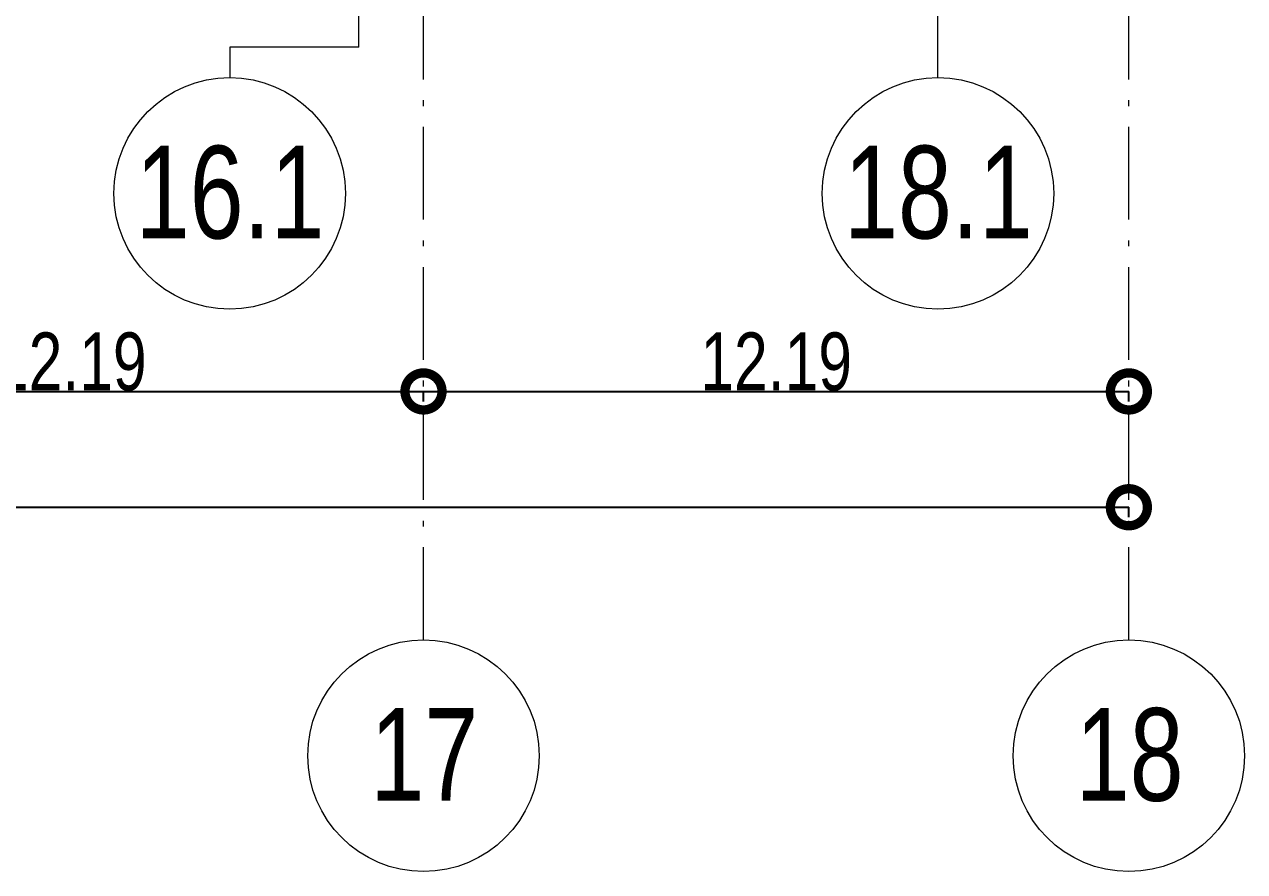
# Model space of a CAD drawing. Header units: metres. Extents: x -55 to 260, y -121 to 64.
# Drawn here: x 175.98 to 197.07, y -121.4 to -106.77 of the extents above; entities that cross this region are included whole.
import ezdxf

# ---------------------------------------------------------------- set-up
doc = ezdxf.new("R2010")
doc.units = ezdxf.units.M
doc.linetypes.add('01_Grid', pattern=[2.32, 1.6, -0.36, 0, -0.36])
for name, color, linetype, lineweight in [('03EJES', 1, 'Continuous', 5), ('03EJES-1', 1, '01_Grid', 5), ('04NOEJE', 2, 'Continuous', 18), ('04NOEJE-1', 2, 'Continuous', 5), ('31COTAS', 1, 'Continuous', 5)]:
    doc.layers.add(name, color=color, linetype=linetype, lineweight=lineweight)
doc.styles.add('Arial', font='arial.ttf', dxfattribs={"width": 0.75, "height": 1.6})
doc.styles.add('Arial_1', font='arial.ttf', dxfattribs={"width": 0.75, "height": 1})
doc.dimstyles.new('Standard__0_00_', dxfattribs={"dimscale": 0.3048, "dimtxt": 1.020259, "dimasz": 4.199475, "dimexe": 0, "dimexo": 1.312336, "dimgap": 0, "dimtad": 1, "dimrnd": 0.01, "dimzin": 0, "dimdsep": 46, "dimtxsty": 'Arial_1', "dimblk1": 'DOTSMALL', "dimblk2": 'DOTSMALL', "dimsah": 1, "dimcen": 0.09, "dimazin": 0, "dimtfac": 1, "dimtdec": 4, "dimtix": 1, "dimtmove": 0, "dimatfit": 3, "dimfxl": 1, "dimtvp": 1, "dimtolj": 1, "dimtzin": 0, "dimarcsym": 2})

# ---------------------------------------------------------------- blocks, each defined once
blk = doc.blocks.new('Grid - Standard-4449989-A1 _ A700')
at = {"layer": '04NOEJE'}
blk.add_circle((0, 0), 0.005, dxfattribs=at)
blk = doc.blocks.new('_DotSmall')
at = {"color": 0, "linetype": 'ByBlock', "const_width": 0.5}
blk.add_lwpolyline([(-0.0625, 0, 1), (0.0625, 0, 1)], format="xyb", close=True, dxfattribs=at)
blk = doc.blocks.new('DIMBLOCK33-A1 _ A700')
at = {"layer": '31COTAS', "color": 0, "lineweight": -2, "transparency": 16777216}
for p, q in [((-12.192, -114.879), (-12.192, -115.104)), ((-12.192, -115.104), (195.072, -115.104)), ((195.072, -115.278), (195.072, -115.104))]:
    blk.add_line(p, q, dxfattribs=at)
at = {"layer": 'Defpoints', "color": 0, "transparency": 16777216}
for p in [(-12.192, -114.479), (195.072, -114.878), (195.072, -115.104)]:
    blk.add_point(p, dxfattribs=at)
at = {"layer": '31COTAS', "color": 0, "lineweight": -2, "transparency": 16777216, "xscale": 1.28, "yscale": 1.28, "zscale": 1.28, "rotation": 180}
blk.add_blockref('_DotSmall', (-12.192, -115.104), dxfattribs=at)
at = {"layer": '31COTAS', "color": 0, "lineweight": -2, "transparency": 16777216, "xscale": 1.28, "yscale": 1.28, "zscale": 1.28}
blk.add_blockref('_DotSmall', (195.072, -115.104), dxfattribs=at)
at = {"layer": '31COTAS', "color": 0, "transparency": 16777216, "insert": (91.44, -114.593), "char_height": 1, "width": 3.72944, "attachment_point": 5, "style": 'Arial_1'}
blk.add_mtext('\\A1;207.26', dxfattribs=at)
blk = doc.blocks.new('DIMBLOCK45-A1 _ A700')
at = {"layer": '31COTAS', "color": 0, "lineweight": -2, "transparency": 16777216}
for p, q in [((170.688, -113.278), (170.688, -113.104)), ((170.688, -113.104), (182.88, -113.104)), ((182.88, -113.278), (182.88, -113.104))]:
    blk.add_line(p, q, dxfattribs=at)
at = {"layer": 'Defpoints', "color": 0, "transparency": 16777216}
for p in [(170.688, -112.878), (182.88, -112.878), (182.88, -113.104)]:
    blk.add_point(p, dxfattribs=at)
at = {"layer": '31COTAS', "color": 0, "lineweight": -2, "transparency": 16777216, "xscale": 1.28, "yscale": 1.28, "zscale": 1.28, "rotation": 180}
blk.add_blockref('_DotSmall', (170.688, -113.104), dxfattribs=at)
at = {"layer": '31COTAS', "color": 0, "lineweight": -2, "transparency": 16777216, "xscale": 1.28, "yscale": 1.28, "zscale": 1.28}
blk.add_blockref('_DotSmall', (182.88, -113.104), dxfattribs=at)
at = {"layer": '31COTAS', "color": 0, "transparency": 16777216, "insert": (176.784, -112.593), "char_height": 1, "width": 3.05136, "attachment_point": 5, "style": 'Arial_1'}
blk.add_mtext('\\A1;12.19', dxfattribs=at)
blk = doc.blocks.new('DIMBLOCK46-A1 _ A700')
at = {"layer": '31COTAS', "color": 0, "lineweight": -2, "transparency": 16777216}
for p, q in [((182.88, -113.278), (182.88, -113.104)), ((182.88, -113.104), (195.072, -113.104)), ((195.072, -113.278), (195.072, -113.104))]:
    blk.add_line(p, q, dxfattribs=at)
at = {"layer": 'Defpoints', "color": 0, "transparency": 16777216}
for p in [(182.88, -112.878), (195.072, -112.878), (195.072, -113.104)]:
    blk.add_point(p, dxfattribs=at)
at = {"layer": '31COTAS', "color": 0, "lineweight": -2, "transparency": 16777216, "xscale": 1.28, "yscale": 1.28, "zscale": 1.28, "rotation": 180}
blk.add_blockref('_DotSmall', (182.88, -113.104), dxfattribs=at)
at = {"layer": '31COTAS', "color": 0, "lineweight": -2, "transparency": 16777216, "xscale": 1.28, "yscale": 1.28, "zscale": 1.28}
blk.add_blockref('_DotSmall', (195.072, -113.104), dxfattribs=at)
at = {"layer": '31COTAS', "color": 0, "transparency": 16777216, "insert": (188.976, -112.593), "char_height": 1, "width": 3.05136, "attachment_point": 5, "style": 'Arial_1'}
blk.add_mtext('\\A1;12.19', dxfattribs=at)

msp = doc.modelspace()

# ---------------------------------------------------------------- linework, layer by layer
at = {"layer": '03EJES'}
for p, q in [((179.53, -107.156), (179.53, -107.684)), ((181.76, -107.156), (179.53, -107.156))]:
    msp.add_line(p, q, dxfattribs=at)
at = {"layer": '03EJES-1'}
for p, q in [((182.88, -117.396), (182.88, 60.317)), ((195.072, -117.396), (195.072, 60.317)), ((181.76, -107.156), (181.76, -79.227)), ((191.772, -107.684), (191.772, -79.941))]:
    msp.add_line(p, q, dxfattribs=at)

# ---------------------------------------------------------------- block references
at = {"layer": '04NOEJE', "xscale": 399.9999999999997, "yscale": 399.9999999999997, "zscale": 399.9999999999997}
for p in [(179.53, -109.684), (191.772, -109.684), (182.88, -119.396), (195.072, -119.396)]:
    msp.add_blockref('Grid - Standard-4449989-A1 _ A700', p, dxfattribs=at)

# ---------------------------------------------------------------- texts
at = {"layer": '04NOEJE-1', "char_height": 1.6, "attachment_point": 1, "style": 'Arial'}
for s, insert, width in [('16.1', (177.906, -108.862), 3.96835), ('18.1', (190.148, -108.862), 3.96835), ('17', (181.961, -118.574), 2.26076), ('18', (194.153, -118.574), 2.26076)]:
    msp.add_mtext(s, dxfattribs=dict(at, insert=insert, width=width))

# ---------------------------------------------------------------- dimensions: what is measured, and where the dimension line sits
at = {"layer": '31COTAS'}
for base, p1, p2, override, picture, middle in [((182.88, -113.104), (170.688, -112.878), (182.88, -112.878), {"dimpost": '<>', "dimfxl": 12.192}, 'DIMBLOCK45-A1 _ A700', (176.784, -112.593)), ((195.072, -113.104), (182.88, -112.878), (195.072, -112.878), {"dimpost": '<>', "dimfxl": 12.192}, 'DIMBLOCK46-A1 _ A700', (188.976, -112.593)), ((195.072, -115.104), (-12.192, -114.479), (195.072, -114.878), {"dimpost": '<>', "dimfxl": 207.264385}, 'DIMBLOCK33-A1 _ A700', (91.44, -114.593))]:
    dim = msp.add_linear_dim(base=base, p1=p1, p2=p2, dimstyle='Standard__0_00_', override=override, dxfattribs=at)
    dim.commit()
    dim.dimension.update_dxf_attribs({"geometry": picture, "text_midpoint": middle})

doc.saveas('drawing.dxf')
